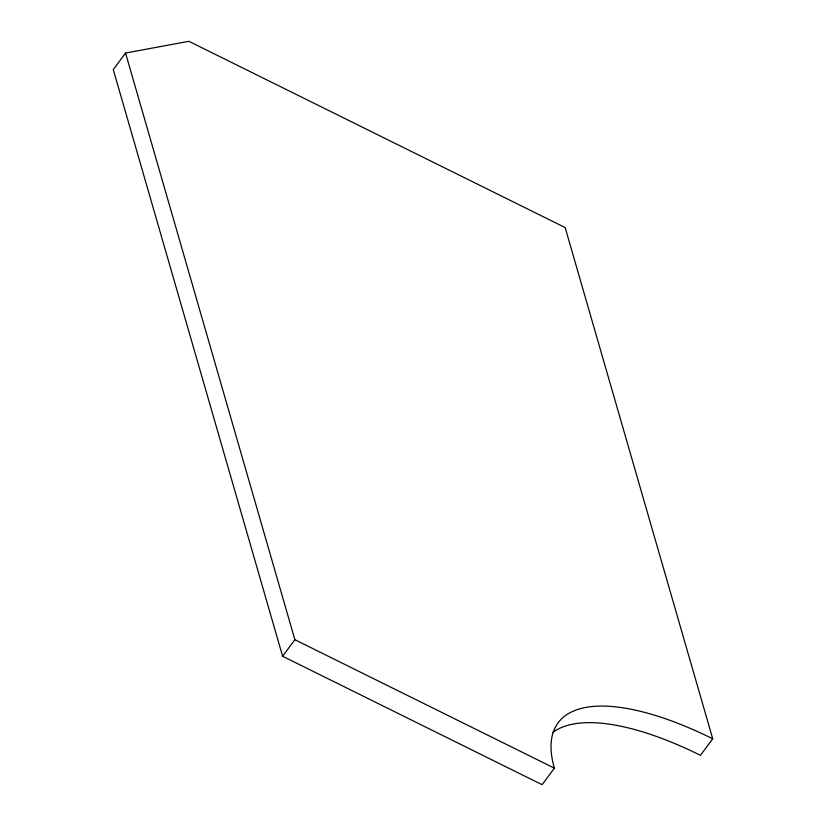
<?xml version="1.0" encoding="UTF-8"?>
<svg xmlns="http://www.w3.org/2000/svg" width="826" height="826" viewBox="0 0 826 826"><rect width="100%" height="100%" fill="white"/><g stroke="black" fill="none" stroke-linecap="round" stroke-linejoin="round"><path stroke-width="1.24" d="M125.552 53.05L113.276 69.591L282.606 656.247L542.104 784.7L554.38 768.159A237.692 88.227 36.6 0 1 712.724 738.785L565.16 227.563L188.886 41.3L125.552 53.05L294.882 639.706L554.38 768.159M282.606 656.247L294.882 639.706M712.724 738.785L700.448 755.325A237.692 88.227 36.6 0 0 552.749 732.497"/></g></svg>
